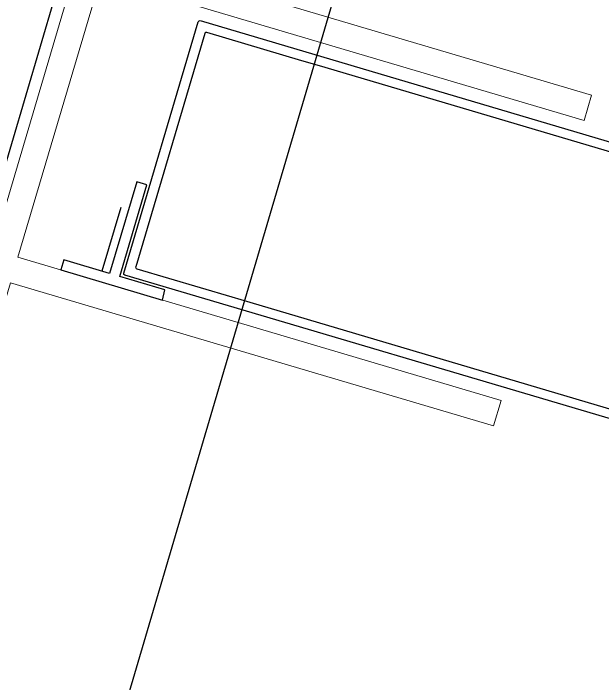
# Model space of a CAD drawing. Header units: millimetres. Extents: x 62878 to 70819, y -67946 to -61850.
# Drawn here: x 68193.35 to 68204.46, y -64833.6 to -64820.98 of the extents above; entities that cross this region are included whole.
import ezdxf

# ---------------------------------------------------------------- set-up
doc = ezdxf.new("R2010")
doc.units = ezdxf.units.MM
for name, color, linetype, lineweight in [('Dog_dos_yeni', 63, 'Continuous', 5), ('DOGRAMA', 171, 'Continuous', 0), ('DUV.ALÇ.-yeni', 20, 'Continuous', 25)]:
    doc.layers.add(name, color=color, linetype=linetype, lineweight=lineweight)
doc.layers.add('profil-yeni', color=13, linetype='Continuous')
doc.layers.add('ÇATI K', color=254, linetype='Continuous')

msp = doc.modelspace()

# ---------------------------------------------------------------- linework, layer by layer
msp.add_lwpolyline([(68896.02066502631, -63031.43519410248), (69030.25944186504, -63071.18378898385), (69185.2789618937, -62547.65255934227), (68892.99857577804, -62461.10726346668, 1.044367817173394), (68063.1984222013, -62298.72991434322, 0.2043746373996395), (63106.96025407397, -62494.78258919505, 0.3539527355379972), (62932.93996584662, -62997.825353625), (63753.18486962488, -65779.59786478638), (64154.95366467919, -67142.15251756221), (65336.72250243354, -66792.62198400985), (65336.69978150922, -66829.11190277508), (65270.53542169294, -66829.0707046726, 0.6267890062731037), (65270.19918370779, -67369.07059999109), (65531.84452784718, -67369.23351688065, 0.9262424964682344), (66130.08755876668, -67369.60602071379), (66391.73290290477, -67369.76893760463, 0.6267427171847498), (66392.06914089088, -66829.76904228561), (66326.14716633759, -66829.72799510749), (66326.16988726193, -66793.2380763422), (67506.155742504, -67144.12829054108), (68467.02457055586, -63899.0863823687), (68625.20366853199, -63946.03714330423), (68896.02440533682, -63031.42256234252)], format="xyb")
at = {"layer": 'Dog_dos_yeni'}
msp.add_lwpolyline([(68191.32721495401, -64830.94296930157), (68196.15383004647, -64814.64254640063), (68196.63325424946, -64814.78450566805), (68195.14268194148, -64819.81845979924), (68204.2517417979, -64822.51568588034), (68204.10978253046, -64822.99511008328), (68195.00072267403, -64820.2978840022), (68193.43917073237, -64825.57155023486), (68202.54823058879, -64828.26877631595), (68202.40627132138, -64828.74820051889), (68193.29721146493, -64826.05097443782), (68191.80663915697, -64831.08492856899), (68191.32721495401, -64830.94296930157)], close=True, dxfattribs=at)
at = {"layer": 'DOGRAMA', "lineweight": -2}
msp.add_lwpolyline([(66522.14423307081, -66852.65293908927), (67506.15571104952, -67144.12828122707), (68892.83019807414, -62461.05740621478)], dxfattribs=at)
at = {"layer": 'DOGRAMA', "lineweight": -2, "ltscale": 0.5}
msp.add_lwpolyline([(68205.56287482868, -64828.90069411646), (68195.45661263015, -64825.90819275912, -0.4142135623729288), (68195.43636473402, -64825.8709097509), (68196.83892229616, -64821.13419862557, -0.4142135623729288), (68196.8762053044, -64821.11395072944), (68206.98246750297, -64824.10645208675, -0.4142135623732619)], format="xyb", dxfattribs=at)
msp.add_lwpolyline([(68199.12633614239, -64821.96794792614), (68198.79073920031, -64821.86857643894), (68196.99769268121, -64821.33764877879, 0.4142135623730953), (68196.96040967297, -64821.3578966749), (68195.66006278334, -64825.74942237407, 0.4142135623730951), (68195.68031067948, -64825.78670538233), (68197.47335719859, -64826.3176330425), (68197.8089541407, -64826.41700452969), (68205.03867112144, -64828.55775028249, 0.4142135623730951), (68205.07595412966, -64828.53750238633), (68206.37630101925, -64824.14597668716, 0.4142135623722071), (68206.35605312316, -64824.10869367891)], format="xyb", close=True, dxfattribs=at)
at = {"layer": 'DUV.ALÇ.-yeni', "ltscale": 5}
msp.add_line((68195.37918767074, -64824.63373523251), (68195.02428946065, -64825.83229572861), dxfattribs=at)
at = {"layer": 'profil-yeni'}
msp.add_lwpolyline([(68195.87098016977, -64824.20575577501), (68195.67921210473, -64824.14896661026), (68195.168109622, -64825.8748791956), (68194.30515378181, -64825.61932642634), (68194.24836416458, -64825.81109601927), (68196.166044815, -64826.37898766676), (68196.21169806251, -64826.18392187101), (68195.35987768705, -64825.93166836034), (68195.87098016977, -64824.20575577502)], dxfattribs=at)
at = {"layer": 'ÇATI K', "color": 0}
msp.add_line((68230.55789600135, -64714.94603465045), (67736.63792858963, -66390.56612160095), dxfattribs=at)

doc.saveas('drawing.dxf')
